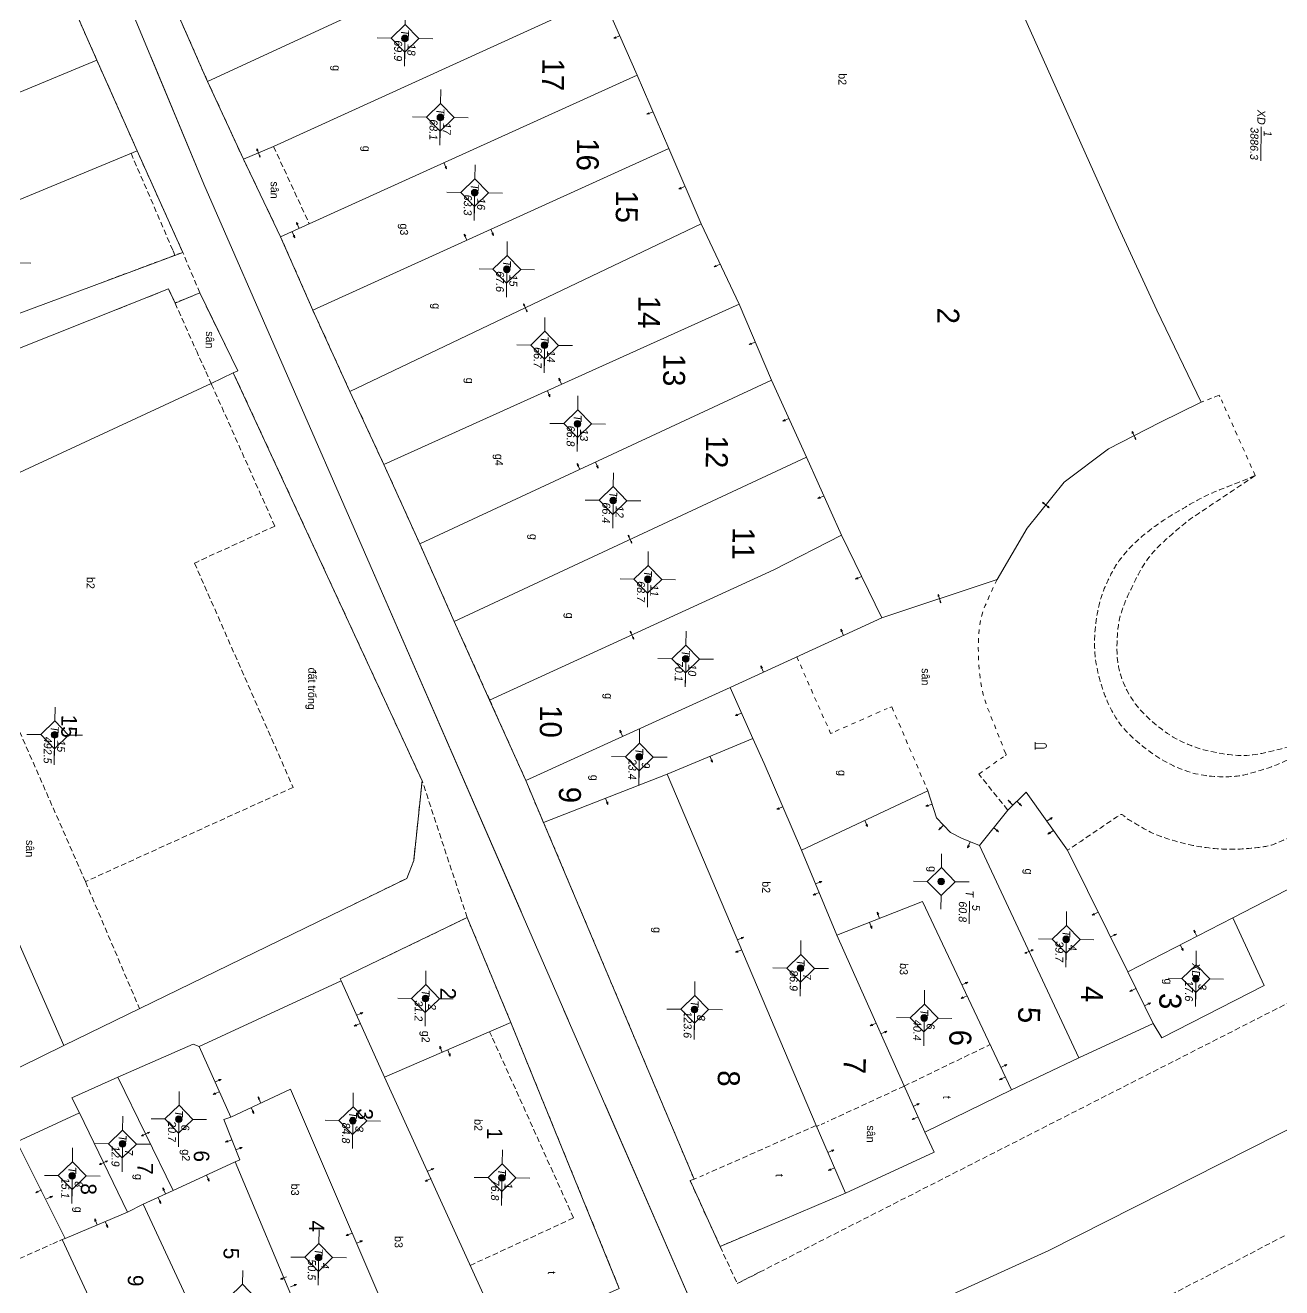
# Model space of a CAD drawing. Extents: x 601689 to 602595, y 1189742 to 1190763.
# Drawn here: x 602321.7 to 602378.2, y 1190007.9 to 1190064.7 of the extents above; entities that cross this region are included whole.
import ezdxf
from ezdxf.enums import TextEntityAlignment as Align

# ---------------------------------------------------------------- set-up
doc = ezdxf.new("R2010")
doc.units = 0
doc.header["$MEASUREMENT"] = 0
doc.linetypes.add('HIDDEN', pattern=[0.375, 0.25, -0.125])
for name, color, linetype in [('10', 250, 'Continuous'), ('11', 7, 'Continuous'), ('13', 7, 'Continuous'), ('14', 7, 'Continuous'), ('15', 7, 'Continuous'), ('16', 7, 'Continuous'), ('18', 7, 'Continuous'), ('22', 7, 'Continuous'), ('46', 7, 'Continuous'), ('53', 7, 'Continuous'), ('57', 7, 'Continuous')]:
    doc.layers.add(name, color=color, linetype=linetype)
doc.layers.get('0').off()
doc.styles.add('TXT', font='vnshx.shx')

# ---------------------------------------------------------------- blocks, each defined once
blk = doc.blocks.new('NH3R')
at = {"layer": '16', "color": 7, "linetype": 'Continuous', "lineweight": 0}
for p, q in [((0, 0), (0.297, -0.005)), ((0.297, -0.005), (0.186, 0.031)), ((0.297, -0.005), (0.189, -0.033))]:
    blk.add_line(p, q, dxfattribs=at)
blk = doc.blocks.new('NH3')
at = {"layer": '16', "color": 7, "linetype": 'Continuous', "lineweight": 0}
for p, q in [((-0.199, -0.002), (-0.113, 0.021)), ((0.197, -0.012), (0.107, 0.015)), ((-0.199, -0.002), (0.197, -0.012)), ((-0.199, -0.002), (-0.116, -0.035)), ((0.197, -0.012), (0.104, -0.027))]:
    blk.add_line(p, q, dxfattribs=at)
blk = doc.blocks.new('*M651651651651')
at = {"layer": '13', "color": 3, "linetype": 'Continuous', "lineweight": 0}
blk.add_line((602824.322, 1190011.806), (602825.342, 1190011.806), dxfattribs=at)
at = {"layer": '13', "color": 3, "linetype": 'Continuous', "lineweight": 0, "style": 'TXT', "oblique": 7.6055}
for s, p in [('1', (602824.472, 1190012.106)), ('76.8', (602824.322, 1190011.506))]:
    blk.add_text(s, height=0.36, dxfattribs=at).set_placement(p, align=Align.MIDDLE_LEFT)
blk.add_text('T', height=0.36, dxfattribs=at).set_placement((602824.125, 1190011.806), align=Align.MIDDLE_RIGHT)
blk = doc.blocks.new('*M652652652652')
at = {"layer": '13', "color": 3, "linetype": 'Continuous', "lineweight": 0}
blk.add_line((602816.309, 1190008.25), (602817.329, 1190008.25), dxfattribs=at)
at = {"layer": '13', "color": 3, "linetype": 'Continuous', "lineweight": 0, "style": 'TXT', "oblique": 7.6055}
blk.add_text('T', height=0.36, dxfattribs=at).set_placement((602816.112, 1190008.25), align=Align.MIDDLE_RIGHT)
for s, p in [('2', (602816.459, 1190008.55)), ('31.2', (602816.309, 1190007.95))]:
    blk.add_text(s, height=0.36, dxfattribs=at).set_placement(p, align=Align.MIDDLE_LEFT)
blk = doc.blocks.new('*M653653653653')
at = {"layer": '13', "color": 3, "linetype": 'Continuous', "lineweight": 0}
blk.add_line((602821.85, 1190005.063), (602822.87, 1190005.063), dxfattribs=at)
at = {"layer": '13', "color": 3, "linetype": 'Continuous', "lineweight": 0, "style": 'TXT', "oblique": 7.6055}
for s, p in [('3', (602822, 1190005.363)), ('84.8', (602821.85, 1190004.763))]:
    blk.add_text(s, height=0.36, dxfattribs=at).set_placement(p, align=Align.MIDDLE_LEFT)
blk.add_text('T', height=0.36, dxfattribs=at).set_placement((602821.653, 1190005.063), align=Align.MIDDLE_RIGHT)
blk = doc.blocks.new('*M654654654654')
at = {"layer": '13', "color": 3, "linetype": 'Continuous', "lineweight": 0}
blk.add_line((602828.027, 1190003.614), (602829.047, 1190003.614), dxfattribs=at)
at = {"layer": '13', "color": 3, "linetype": 'Continuous', "lineweight": 0, "style": 'TXT', "oblique": 7.6055}
blk.add_text('T', height=0.36, dxfattribs=at).set_placement((602827.83, 1190003.614), align=Align.MIDDLE_RIGHT)
for s, p in [('4', (602828.177, 1190003.914)), ('50.5', (602828.027, 1190003.314))]:
    blk.add_text(s, height=0.36, dxfattribs=at).set_placement(p, align=Align.MIDDLE_LEFT)
blk = doc.blocks.new('*M656656656656')
at = {"layer": '13', "color": 3, "linetype": 'Continuous', "lineweight": 0}
blk.add_line((602821.897, 1189997.235), (602822.917, 1189997.235), dxfattribs=at)
at = {"layer": '13', "color": 3, "linetype": 'Continuous', "lineweight": 0, "style": 'TXT', "oblique": 7.6055}
for s, p in [('6', (602822.047, 1189997.535)), ('20.7', (602821.897, 1189996.935))]:
    blk.add_text(s, height=0.36, dxfattribs=at).set_placement(p, align=Align.MIDDLE_LEFT)
blk.add_text('T', height=0.36, dxfattribs=at).set_placement((602821.7, 1189997.235), align=Align.MIDDLE_RIGHT)
blk = doc.blocks.new('*M658658658658')
at = {"layer": '13', "color": 3, "linetype": 'Continuous', "lineweight": 0}
blk.add_line((602823.046, 1189994.716), (602824.066, 1189994.716), dxfattribs=at)
at = {"layer": '13', "color": 3, "linetype": 'Continuous', "lineweight": 0, "style": 'TXT', "oblique": 7.6055}
for s, p in [('7', (602823.196, 1189995.016)), ('12.9', (602823.046, 1189994.416))]:
    blk.add_text(s, height=0.36, dxfattribs=at).set_placement(p, align=Align.MIDDLE_LEFT)
blk.add_text('T', height=0.36, dxfattribs=at).set_placement((602822.849, 1189994.716), align=Align.MIDDLE_RIGHT)
blk = doc.blocks.new('*M659659659659')
at = {"layer": '13', "color": 3, "linetype": 'Continuous', "lineweight": 0}
blk.add_line((602824.512, 1189992.478), (602825.532, 1189992.478), dxfattribs=at)
at = {"layer": '13', "color": 3, "linetype": 'Continuous', "lineweight": 0, "style": 'TXT', "oblique": 7.6055}
for s, p in [('8', (602824.662, 1189992.778)), ('15.1', (602824.512, 1189992.178))]:
    blk.add_text(s, height=0.36, dxfattribs=at).set_placement(p, align=Align.MIDDLE_LEFT)
blk.add_text('T', height=0.36, dxfattribs=at).set_placement((602824.315, 1189992.478), align=Align.MIDDLE_RIGHT)
blk = doc.blocks.new('*M661661661661')
at = {"layer": '13', "color": 3, "linetype": 'Continuous', "lineweight": 0}
blk.add_line((602804.687, 1189991.4), (602805.962, 1189991.4), dxfattribs=at)
at = {"layer": '13', "color": 3, "linetype": 'Continuous', "lineweight": 0, "style": 'TXT', "oblique": 7.6055}
for s, p in [('15', (602804.837, 1189991.7)), ('492.5', (602804.687, 1189991.1))]:
    blk.add_text(s, height=0.36, dxfattribs=at).set_placement(p, align=Align.MIDDLE_LEFT)
blk.add_text('T', height=0.36, dxfattribs=at).set_placement((602804.49, 1189991.4), align=Align.MIDDLE_RIGHT)
blk = doc.blocks.new('CENTRD')
at = {"layer": '11', "linetype": 'Continuous', "lineweight": 0}
h = blk.add_hatch(color=2, dxfattribs=at)
edge = h.paths.add_edge_path()
edge.add_arc((0, 0), 0.15, 0, 360)
at = {"layer": '11', "color": 2, "linetype": 'Continuous', "lineweight": 0}
for p, q in [((0, 1.25), (0, 0.625)), ((0, 0.625), (-0.625, 0)), ((0.625, 0), (0, 0.625)), ((-0.625, 0), (-1.25, 0)), ((-0.625, 0), (0, -0.625)), ((0, -0.625), (0.625, 0)), ((1.25, 0), (0.625, 0)), ((0, -0.625), (0, -1.25))]:
    blk.add_line(p, q, dxfattribs=at)
blk.add_circle((0, 0), 0.15, dxfattribs=at)
blk = doc.blocks.new('BDONG')
at = {"color": 7, "linetype": 'Continuous', "lineweight": 0}
for p, q in [((0, 0), (0, -1.508)), ((0, 0), (2.759, 0)), ((0.342, 0), (0.342, -1.508)), ((0.797, 0), (0.797, -1.508)), ((1.274, 0), (1.274, -1.508)), ((1.73, 0), (1.73, -1.508)), ((1.753, 0), (1.753, -1.508)), ((2.072, 0), (2.072, -1.508)), ((2.759, 0), (2.759, -1.508)), ((0, -0.308), (1.73, -0.308)), ((1.753, -0.308), (2.759, -0.308)), ((0, -0.458), (1.73, -0.458)), ((1.753, -0.458), (2.759, -0.458)), ((0, -0.608), (1.73, -0.608)), ((1.753, -0.608), (2.759, -0.608)), ((0, -0.758), (1.73, -0.758)), ((1.753, -0.758), (2.759, -0.758)), ((0, -0.908), (1.73, -0.908)), ((1.753, -0.908), (2.759, -0.908)), ((0, -1.058), (1.73, -1.058)), ((1.753, -1.058), (2.759, -1.058)), ((0, -1.208), (1.73, -1.208)), ((1.753, -1.208), (2.759, -1.208)), ((0, -1.358), (1.73, -1.358)), ((1.753, -1.358), (2.759, -1.358)), ((0, -1.508), (1.73, -1.508)), ((1.753, -1.508), (2.759, -1.508))]:
    blk.add_line(p, q, dxfattribs=at)
at = {"color": 7, "linetype": 'Continuous', "lineweight": 0, "style": 'TXT'}
blk.add_text('B%%182ng c%%184c th%%246a bi%%213n %%174%%233ng ', height=0.049998, rotation=360, dxfattribs=at).set_placement((0.008, 0.046))
for s, height, p in [('(D%%239ng cho ch%%216nh l%%253 bi%%213n %%174%%233ng)', 0.054, (1.743, 0.05)), ('s%%232 TT', 0.05, (0.21, -0.099)), ('s%%232 hi%%214u', 0.049998, (0.639, -0.104)), ('s%%232 hi%%214u th%%246a', 0.049998, (1.135, -0.103)), ('s%%232 hi%%214u th%%246a', 0.049998, (1.612, -0.107)), ('s%%232 hi%%214u th%%246a b%%225', 0.049998, (2.559, -0.108)), ('s%%232 TT', 0.05, (1.936, -0.114)), ('Th%%246a th%%170m', 0.049998, (0.227, -0.214)), ('Th%%246a th%%170m', 0.049998, (0.63, -0.213)), ('g%%232c c%%241a th%%246a', 0.049998, (1.137, -0.187)), ('Th%%246a b%%225', 0.049998, (1.956, -0.203)), ('(ch%%216 %%174%%184nh s%%232 m%%233t l%%199n)', 0.049998, (2.638, -0.204)), ('l%%169n c%%203n', 0.049998, (1.56, -0.224)), ('m%%237i th%%170m', 0.049998, (1.101, -0.282))]:
    blk.add_text(s, height=height, rotation=360, dxfattribs=at).set_placement(p, align=Align.CENTER)
blk = doc.blocks.new('BANG')
at = {"color": 7, "linetype": 'Continuous', "lineweight": 0, "xscale": 9.999585560760034, "yscale": 9.999585560760034, "rotation": 359.9999199552673}
blk.add_blockref('BDONG', (0, 0), dxfattribs=at)
blk = doc.blocks.new('QA2TD')
at = {"layer": '18', "color": 30, "linetype": 'Continuous', "lineweight": 0}
blk.add_line((-0.16, 0), (0.16, 0), dxfattribs=at)
blk.add_lwpolyline([(-0.1, 0.4), (-0.1, 0), (0.1, 0), (0.1, 0.4)], dxfattribs=at)
for start, end in [(0.024, 180), (359.9882, 0.024)]:
    blk.add_arc((-0.004, 0.402), 0.1, start, end, dxfattribs=at)
blk = doc.blocks.new('*M3133313331333133')
at = {"layer": '13', "color": 3, "linetype": 'Continuous', "lineweight": 0}
blk.add_line((602770.469, 1190044.693), (602771.999, 1190044.693), dxfattribs=at)
at = {"layer": '13', "color": 3, "linetype": 'Continuous', "lineweight": 0, "style": 'TXT', "oblique": 7.6055}
blk.add_text('XD', height=0.36, dxfattribs=at).set_placement((602770.35, 1190044.693), align=Align.MIDDLE_RIGHT)
for s, p in [('1', (602770.619, 1190044.993)), ('3886.3', (602770.469, 1190044.393))]:
    blk.add_text(s, height=0.36, dxfattribs=at).set_placement(p, align=Align.MIDDLE_LEFT)
blk = doc.blocks.new('*M3134313431343134')
at = {"layer": '13', "color": 3, "linetype": 'Continuous', "lineweight": 0}
blk.add_line((602814.91, 1190042.883), (602815.93, 1190042.883), dxfattribs=at)
at = {"layer": '13', "color": 3, "linetype": 'Continuous', "lineweight": 0, "style": 'TXT', "oblique": 7.6055}
blk.add_text('XD', height=0.36, dxfattribs=at).set_placement((602814.791, 1190042.883), align=Align.MIDDLE_RIGHT)
for s, p in [('3', (602815.06, 1190043.183)), ('17.6', (602814.91, 1190042.583))]:
    blk.add_text(s, height=0.36, dxfattribs=at).set_placement(p, align=Align.MIDDLE_LEFT)
blk = doc.blocks.new('*M3135313531353135')
at = {"layer": '13', "color": 3, "linetype": 'Continuous', "lineweight": 0}
blk.add_line((602813.225, 1190037.026), (602814.245, 1190037.026), dxfattribs=at)
at = {"layer": '13', "color": 3, "linetype": 'Continuous', "lineweight": 0, "style": 'TXT', "oblique": 7.6055}
for s, p in [('4', (602813.375, 1190037.326)), ('39.7', (602813.225, 1190036.726))]:
    blk.add_text(s, height=0.36, dxfattribs=at).set_placement(p, align=Align.MIDDLE_LEFT)
blk.add_text('T', height=0.36, dxfattribs=at).set_placement((602813.028, 1190037.026), align=Align.MIDDLE_RIGHT)
blk = doc.blocks.new('*M3136313631363136')
at = {"layer": '13', "color": 3, "linetype": 'Continuous', "lineweight": 0}
blk.add_line((602810.709, 1190031.367), (602811.729, 1190031.367), dxfattribs=at)
at = {"layer": '13', "color": 3, "linetype": 'Continuous', "lineweight": 0, "style": 'TXT', "oblique": 7.6055}
blk.add_text('T', height=0.36, dxfattribs=at).set_placement((602810.512, 1190031.367), align=Align.MIDDLE_RIGHT)
for s, p in [('5', (602810.859, 1190031.667)), ('60.8', (602810.709, 1190031.067))]:
    blk.add_text(s, height=0.36, dxfattribs=at).set_placement(p, align=Align.MIDDLE_LEFT)
blk = doc.blocks.new('*M3137313731373137')
at = {"layer": '13', "color": 3, "linetype": 'Continuous', "lineweight": 0}
blk.add_line((602816.856, 1190030.689), (602817.876, 1190030.689), dxfattribs=at)
at = {"layer": '13', "color": 3, "linetype": 'Continuous', "lineweight": 0, "style": 'TXT', "oblique": 7.6055}
for s, p in [('6', (602817.006, 1190030.989)), ('40.4', (602816.856, 1190030.389))]:
    blk.add_text(s, height=0.36, dxfattribs=at).set_placement(p, align=Align.MIDDLE_LEFT)
blk.add_text('T', height=0.36, dxfattribs=at).set_placement((602816.659, 1190030.689), align=Align.MIDDLE_RIGHT)
blk = doc.blocks.new('*M3138313831383138')
at = {"layer": '13', "color": 3, "linetype": 'Continuous', "lineweight": 0}
blk.add_line((602814.701, 1190025.098), (602815.721, 1190025.098), dxfattribs=at)
at = {"layer": '13', "color": 3, "linetype": 'Continuous', "lineweight": 0, "style": 'TXT', "oblique": 7.6055}
for s, p in [('7', (602814.851, 1190025.398)), ('86.9', (602814.701, 1190024.798))]:
    blk.add_text(s, height=0.36, dxfattribs=at).set_placement(p, align=Align.MIDDLE_LEFT)
blk.add_text('T', height=0.36, dxfattribs=at).set_placement((602814.504, 1190025.098), align=Align.MIDDLE_RIGHT)
blk = doc.blocks.new('*M3140314031403140')
at = {"layer": '13', "color": 3, "linetype": 'Continuous', "lineweight": 0}
blk.add_line((602816.622, 1190020.359), (602817.897, 1190020.359), dxfattribs=at)
at = {"layer": '13', "color": 3, "linetype": 'Continuous', "lineweight": 0, "style": 'TXT', "oblique": 7.6055}
for s, p in [('8', (602816.772, 1190020.659)), ('123.6', (602816.622, 1190020.059))]:
    blk.add_text(s, height=0.36, dxfattribs=at).set_placement(p, align=Align.MIDDLE_LEFT)
blk.add_text('T', height=0.36, dxfattribs=at).set_placement((602816.425, 1190020.359), align=Align.MIDDLE_RIGHT)
blk = doc.blocks.new('*M3141314131413141')
at = {"layer": '13', "color": 3, "linetype": 'Continuous', "lineweight": 0}
blk.add_line((602800.859, 1190019.732), (602801.879, 1190019.732), dxfattribs=at)
at = {"layer": '13', "color": 3, "linetype": 'Continuous', "lineweight": 0, "style": 'TXT', "oblique": 7.6055}
for s, p in [('10', (602801.009, 1190020.032)), ('70.1', (602800.859, 1190019.432))]:
    blk.add_text(s, height=0.36, dxfattribs=at).set_placement(p, align=Align.MIDDLE_LEFT)
blk.add_text('T', height=0.36, dxfattribs=at).set_placement((602800.662, 1190019.732), align=Align.MIDDLE_RIGHT)
blk = doc.blocks.new('*M3142314231423142')
at = {"layer": '13', "color": 3, "linetype": 'Continuous', "lineweight": 0}
blk.add_line((602797.302, 1190017.974), (602798.322, 1190017.974), dxfattribs=at)
at = {"layer": '13', "color": 3, "linetype": 'Continuous', "lineweight": 0, "style": 'TXT', "oblique": 7.6055}
blk.add_text('T', height=0.36, dxfattribs=at).set_placement((602797.105, 1190017.974), align=Align.MIDDLE_RIGHT)
for s, p in [('11', (602797.452, 1190018.274)), ('68.7', (602797.302, 1190017.674))]:
    blk.add_text(s, height=0.36, dxfattribs=at).set_placement(p, align=Align.MIDDLE_LEFT)
blk = doc.blocks.new('*M3143314331433143')
at = {"layer": '13', "color": 3, "linetype": 'Continuous', "lineweight": 0}
blk.add_line((602805.298, 1190017.706), (602806.318, 1190017.706), dxfattribs=at)
at = {"layer": '13', "color": 3, "linetype": 'Continuous', "lineweight": 0, "style": 'TXT', "oblique": 7.6055}
for s, p in [('9', (602805.448, 1190018.006)), ('23.4', (602805.298, 1190017.406))]:
    blk.add_text(s, height=0.36, dxfattribs=at).set_placement(p, align=Align.MIDDLE_LEFT)
blk.add_text('T', height=0.36, dxfattribs=at).set_placement((602805.101, 1190017.706), align=Align.MIDDLE_RIGHT)
blk = doc.blocks.new('*M3144314431443144')
at = {"layer": '13', "color": 3, "linetype": 'Continuous', "lineweight": 0}
blk.add_line((602793.781, 1190016.362), (602794.801, 1190016.362), dxfattribs=at)
at = {"layer": '13', "color": 3, "linetype": 'Continuous', "lineweight": 0, "style": 'TXT', "oblique": 7.6055}
for s, p in [('12', (602793.931, 1190016.662)), ('66.4', (602793.781, 1190016.062))]:
    blk.add_text(s, height=0.36, dxfattribs=at).set_placement(p, align=Align.MIDDLE_LEFT)
blk.add_text('T', height=0.36, dxfattribs=at).set_placement((602793.584, 1190016.362), align=Align.MIDDLE_RIGHT)
blk = doc.blocks.new('*M3145314531453145')
at = {"layer": '13', "color": 3, "linetype": 'Continuous', "lineweight": 0}
blk.add_line((602790.351, 1190014.714), (602791.371, 1190014.714), dxfattribs=at)
at = {"layer": '13', "color": 3, "linetype": 'Continuous', "lineweight": 0, "style": 'TXT', "oblique": 7.6055}
for s, p in [('13', (602790.501, 1190015.014)), ('66.8', (602790.351, 1190014.414))]:
    blk.add_text(s, height=0.36, dxfattribs=at).set_placement(p, align=Align.MIDDLE_LEFT)
blk.add_text('T', height=0.36, dxfattribs=at).set_placement((602790.154, 1190014.714), align=Align.MIDDLE_RIGHT)
blk = doc.blocks.new('*M3146314631463146')
at = {"layer": '13', "color": 3, "linetype": 'Continuous', "lineweight": 0}
blk.add_line((602786.839, 1190013.18), (602787.859, 1190013.18), dxfattribs=at)
at = {"layer": '13', "color": 3, "linetype": 'Continuous', "lineweight": 0, "style": 'TXT', "oblique": 7.6055}
for s, p in [('14', (602786.989, 1190013.48)), ('66.7', (602786.839, 1190012.88))]:
    blk.add_text(s, height=0.36, dxfattribs=at).set_placement(p, align=Align.MIDDLE_LEFT)
blk.add_text('T', height=0.36, dxfattribs=at).set_placement((602786.642, 1190013.18), align=Align.MIDDLE_RIGHT)
blk = doc.blocks.new('*M3147314731473147')
at = {"layer": '13', "color": 3, "linetype": 'Continuous', "lineweight": 0}
blk.add_line((602783.447, 1190011.433), (602784.467, 1190011.433), dxfattribs=at)
at = {"layer": '13', "color": 3, "linetype": 'Continuous', "lineweight": 0, "style": 'TXT', "oblique": 7.6055}
for s, p in [('15', (602783.597, 1190011.733)), ('67.6', (602783.447, 1190011.133))]:
    blk.add_text(s, height=0.36, dxfattribs=at).set_placement(p, align=Align.MIDDLE_LEFT)
blk.add_text('T', height=0.36, dxfattribs=at).set_placement((602783.25, 1190011.433), align=Align.MIDDLE_RIGHT)
blk = doc.blocks.new('*M3148314831483148')
at = {"layer": '13', "color": 3, "linetype": 'Continuous', "lineweight": 0}
blk.add_line((602780.023, 1190009.936), (602781.043, 1190009.936), dxfattribs=at)
at = {"layer": '13', "color": 3, "linetype": 'Continuous', "lineweight": 0, "style": 'TXT', "oblique": 7.6055}
blk.add_text('T', height=0.36, dxfattribs=at).set_placement((602779.826, 1190009.936), align=Align.MIDDLE_RIGHT)
for s, p in [('16', (602780.173, 1190010.236)), ('63.3', (602780.023, 1190009.636))]:
    blk.add_text(s, height=0.36, dxfattribs=at).set_placement(p, align=Align.MIDDLE_LEFT)
blk = doc.blocks.new('*M3149314931493149')
at = {"layer": '13', "color": 3, "linetype": 'Continuous', "lineweight": 0}
blk.add_line((602776.657, 1190008.343), (602777.677, 1190008.343), dxfattribs=at)
at = {"layer": '13', "color": 3, "linetype": 'Continuous', "lineweight": 0, "style": 'TXT', "oblique": 7.6055}
for s, p in [('17', (602776.807, 1190008.643)), ('68.1', (602776.657, 1190008.043))]:
    blk.add_text(s, height=0.36, dxfattribs=at).set_placement(p, align=Align.MIDDLE_LEFT)
blk.add_text('T', height=0.36, dxfattribs=at).set_placement((602776.46, 1190008.343), align=Align.MIDDLE_RIGHT)
blk = doc.blocks.new('*M3150315031503150')
at = {"layer": '13', "color": 3, "linetype": 'Continuous', "lineweight": 0}
blk.add_line((602773.126, 1190006.7), (602774.146, 1190006.7), dxfattribs=at)
at = {"layer": '13', "color": 3, "linetype": 'Continuous', "lineweight": 0, "style": 'TXT', "oblique": 7.6055}
for s, p in [('18', (602773.276, 1190007)), ('69.9', (602773.126, 1190006.4))]:
    blk.add_text(s, height=0.36, dxfattribs=at).set_placement(p, align=Align.MIDDLE_LEFT)
blk.add_text('T', height=0.36, dxfattribs=at).set_placement((602772.929, 1190006.7), align=Align.MIDDLE_RIGHT)

msp = doc.modelspace()

# ---------------------------------------------------------------- linework, layer by layer
at = {"layer": '10', "color": 7, "linetype": 'Continuous', "lineweight": 0}
for p, q in [((602329.903, 1190062.144), (602346.046, 1190069.602)), ((602324.925, 1190063.092), (602323.277, 1190066.835)), ((602329.903, 1190062.144), (602328.361, 1190065.625)), ((602347.656, 1190065.97), (602349.227, 1190062.428)), ((602324.925, 1190063.092), (602310.664, 1190057.198)), ((602326.73, 1190059.027), (602324.925, 1190063.092)), ((602333.187, 1190055.148), (602349.227, 1190062.428)), ((602349.227, 1190062.428), (602350.642, 1190059.119)), ((602331.514, 1190058.641), (602329.903, 1190062.144)), ((602312.619, 1190053.16), (602326.73, 1190059.027)), ((602334.632, 1190051.858), (602350.642, 1190059.119)), ((602350.642, 1190059.119), (602352.095, 1190055.729)), ((602333.187, 1190055.148), (602331.514, 1190058.641)), ((602336.301, 1190048.195), (602352.095, 1190055.729)), ((602352.095, 1190055.729), (602353.816, 1190052.116)), ((602334.632, 1190051.858), (602333.187, 1190055.148)), ((602337.827, 1190044.914), (602353.816, 1190052.116)), ((602353.816, 1190052.116), (602355.26, 1190048.705)), ((602336.301, 1190048.195), (602334.632, 1190051.858)), ((602339.448, 1190041.332), (602355.26, 1190048.705)), ((602355.26, 1190048.705), (602356.833, 1190045.243)), ((602337.827, 1190044.914), (602336.301, 1190048.195)), ((602340.991, 1190037.85), (602356.833, 1190045.243)), ((602356.833, 1190045.243), (602358.414, 1190041.732)), ((602339.448, 1190041.332), (602337.827, 1190044.914)), ((602340.991, 1190037.85), (602339.448, 1190041.332)), ((602358.414, 1190041.732), (602360.233, 1190038.007)), ((602342.581, 1190034.309), (602340.991, 1190037.85)), ((602360.233, 1190038.007), (602353.4, 1190034.88)), ((602353.4, 1190034.88), (602344.212, 1190030.686)), ((602354.418, 1190032.576), (602353.4, 1190034.88)), ((602344.212, 1190030.686), (602342.581, 1190034.309)), ((602350.577, 1190030.978), (602354.418, 1190032.576)), ((602345.017, 1190028.795), (602350.577, 1190030.978)), ((602345.017, 1190028.795), (602344.212, 1190030.686)), ((602369.082, 1190018.204), (602364.613, 1190027.766)), ((602356.62, 1190027.555), (602358.207, 1190023.734)), ((602376.019, 1190024.509), (602371.286, 1190022.084)), ((602362.156, 1190014.869), (602358.207, 1190023.734)), ((602371.286, 1190022.084), (602372.433, 1190019.748)), ((602335.908, 1190021.679), (602329.528, 1190018.717)), ((602335.908, 1190021.679), (602337.859, 1190017.343)), ((602343.543, 1190019.794), (602337.859, 1190017.343)), ((602372.433, 1190019.748), (602369.082, 1190018.204)), ((602320.004, 1190017.087), (602323.438, 1190018.76)), ((602329.528, 1190018.717), (602330.944, 1190015.547)), ((602369.082, 1190018.204), (602366.062, 1190016.765)), ((602325.868, 1190017.347), (602328.348, 1190012.242)), ((602366.062, 1190016.765), (602362.156, 1190014.869)), ((602326.305, 1190011.271), (602324.136, 1190015.731)), ((602323.489, 1190010.089), (602321.523, 1190014.036)), ((602331.146, 1190013.524), (602328.348, 1190012.242)), ((602335.911, 1190002.198), (602331.146, 1190013.524)), ((602328.348, 1190012.242), (602327, 1190011.621)), ((602326.305, 1190011.271), (602323.489, 1190010.089)), ((602327, 1190011.621), (602326.305, 1190011.271)), ((602332.158, 1190000.55), (602327, 1190011.621))]:
    msp.add_line(p, q, dxfattribs=at)
for points in [[(602330.547, 1190117.927), (602331.494, 1190118.415), (602341.066, 1190122.844), (602350.7, 1190127.482), (602360.431, 1190131.929), (602364.54, 1190133.963), (602367.649, 1190127.33), (602368.343, 1190127.66), (602388.284, 1190083.904), (602390.137, 1190084.809), (602396.922, 1190069.935), (602423.554, 1190047.989), (602396.406, 1190034.47), (602384.217, 1190028.737), (602376.019, 1190024.509)], [(602360.233, 1190038.007), (602365.408, 1190039.736), (602366.759, 1190042.038), (602368.427, 1190044.115), (602370.428, 1190045.617), (602372.725, 1190046.795), (602374.597, 1190047.71), (602372.593, 1190051.848), (602370.865, 1190055.581), (602364.684, 1190069.417), (602363.046, 1190073.17), (602361.558, 1190076.301), (602358.416, 1190083.434), (602354.132, 1190094.834), (602342.051, 1190089.628)], [(602331.514, 1190058.641), (602332.873, 1190059.212), (602347.656, 1190065.97)], [(602312.619, 1190053.16), (602314.283, 1190049.117), (602315.098, 1190049.456), (602315.157, 1190049.376), (602328.787, 1190054.448), (602326.73, 1190059.027)], [(602331.053, 1190049.037), (602331.264, 1190049.115), (602329.552, 1190052.628), (602328.436, 1190052.173), (602328.144, 1190052.807), (602319.286, 1190049.279), (602317.646, 1190048.591), (602313.37, 1190046.709)], [(602306.536, 1190037.633), (602330.067, 1190048.551), (602331.053, 1190049.037)], [(602323.438, 1190018.76), (602338.861, 1190026.279), (602339.172, 1190027.095), (602339.551, 1190030.679), (602331.053, 1190049.037)], [(602358.414, 1190041.732), (602355.373, 1190040.164), (602342.581, 1190034.309)], [(602323.438, 1190018.76), (602321.362, 1190023.479), (602315.342, 1190037.392), (602311.8, 1190035.761)], [(602354.418, 1190032.576), (602354.933, 1190031.459), (602356.62, 1190027.555)], [(602358.598, 1190012.128), (602357.27, 1190015.166), (602350.577, 1190030.978)], [(602364.613, 1190027.766), (602363.807, 1190028.097), (602363.321, 1190028.354), (602362.68, 1190029.012), (602362.297, 1190030.228), (602356.62, 1190027.555)], [(602364.613, 1190027.766), (602365.895, 1190029.359), (602366.716, 1190030.167), (602368.58, 1190027.552), (602371.286, 1190022.084)], [(602358.598, 1190012.128), (602352.955, 1190009.725), (602351.605, 1190012.684), (602351.786, 1190012.751), (602345.017, 1190028.795)], [(602358.207, 1190023.734), (602362.049, 1190025.251), (602366.062, 1190016.765)], [(602343.543, 1190019.794), (602341.577, 1190024.521), (602335.859, 1190021.76), (602335.908, 1190021.679)], [(602376.019, 1190024.509), (602377.418, 1190021.47), (602372.815, 1190019.103), (602372.433, 1190019.748)], [(602343.247, 1190005.518), (602348.419, 1190007.837), (602343.543, 1190019.794)], [(602329.528, 1190018.717), (602329.249, 1190018.821), (602325.868, 1190017.347)], [(602325.868, 1190017.347), (602323.796, 1190016.415), (602324.136, 1190015.731)], [(602343.247, 1190005.518), (602343.14, 1190005.749), (602337.859, 1190017.343)], [(602339.174, 1190003.853), (602333.631, 1190016.8), (602330.944, 1190015.547)], [(602324.136, 1190015.731), (602321.319, 1190014.438), (602321.523, 1190014.036)], [(602330.944, 1190015.547), (602330.632, 1190015.431), (602331.348, 1190013.622), (602331.146, 1190013.524)], [(602362.156, 1190014.869), (602362.574, 1190013.973), (602358.598, 1190012.128)], [(602323.489, 1190010.089), (602323.358, 1190010.03), (602328.516, 1189998.939)]]:
    msp.add_lwpolyline(points, dxfattribs=at)
at = {"layer": '14', "color": 6, "linetype": 'HIDDEN', "lineweight": 0}
for p, q in [((602326.458, 1190058.911), (602328.348, 1190054.525)), ((602332.873, 1190059.212), (602334.475, 1190055.731)), ((602328.348, 1190054.515), (602328.435, 1190054.323)), ((602328.436, 1190052.173), (602329.377, 1190050.07)), ((602329.396, 1190050.03), (602329.543, 1190049.708)), ((602329.543, 1190049.708), (602329.698, 1190049.365)), ((602329.688, 1190049.386), (602329.804, 1190049.134)), ((602329.824, 1190049.084), (602329.94, 1190048.833)), ((602329.979, 1190048.752), (602330.008, 1190048.692)), ((602330.008, 1190048.692), (602330.067, 1190048.551)), ((602330.096, 1190048.481), (602330.067, 1190048.551)), ((602332.929, 1190042.131), (602330.096, 1190048.481)), ((602375.401, 1190048.029), (602374.869, 1190047.816)), ((602375.43, 1190047.958), (602375.401, 1190048.029)), ((602374.708, 1190047.749), (602374.597, 1190047.71)), ((602375.567, 1190047.666), (602375.499, 1190047.817)), ((602375.712, 1190047.325), (602375.634, 1190047.505)), ((602375.877, 1190046.963), (602375.799, 1190047.144)), ((602376.042, 1190046.6), (602375.964, 1190046.781)), ((602376.207, 1190046.228), (602376.12, 1190046.419)), ((602376.372, 1190045.865), (602376.284, 1190046.047)), ((602376.536, 1190045.503), (602376.449, 1190045.684)), ((602376.692, 1190045.141), (602376.615, 1190045.322)), ((602376.857, 1190044.769), (602376.779, 1190044.949)), ((602377.022, 1190044.407), (602376.944, 1190044.588)), ((602332.929, 1190042.131), (602329.497, 1190040.558)), ((602329.487, 1190040.549), (602329.315, 1190040.471)), ((602329.315, 1190040.471), (602333.747, 1190030.38)), ((602365.408, 1190039.736), (602365.325, 1190039.557)), ((602365.408, 1190039.736), (602365.387, 1190039.706)), ((602365.077, 1190039.01), (602364.994, 1190038.821)), ((602365.242, 1190039.367), (602365.16, 1190039.189)), ((602324.409, 1190026.137), (602319.153, 1190038.119)), ((602364.662, 1190037.886), (602364.629, 1190037.686)), ((602364.767, 1190038.274), (602364.704, 1190038.075)), ((602364.607, 1190037.486), (602364.584, 1190037.287)), ((602364.571, 1190037.087), (602364.568, 1190036.887)), ((602356.399, 1190036.259), (602356.477, 1190036.078)), ((602364.58, 1190036.297), (602364.578, 1190036.097)), ((602356.564, 1190035.897), (602356.641, 1190035.706)), ((602356.719, 1190035.525), (602356.807, 1190035.343)), ((602364.595, 1190035.896), (602364.612, 1190035.696)), ((602356.884, 1190035.162), (602356.962, 1190034.981)), ((602364.673, 1190035.095), (602364.711, 1190034.905)), ((602357.049, 1190034.8), (602357.126, 1190034.609)), ((602357.204, 1190034.428), (602357.292, 1190034.246)), ((602357.369, 1190034.065), (602357.447, 1190033.885)), ((602360.327, 1190033.865), (602360.468, 1190033.923)), ((602360.588, 1190033.971), (602360.679, 1190034.01)), ((602360.679, 1190034.01), (602360.756, 1190033.809)), ((602364.863, 1190034.322), (602364.92, 1190034.132)), ((602364.987, 1190033.941), (602365.066, 1190033.76)), ((602357.534, 1190033.694), (602357.611, 1190033.513)), ((602357.689, 1190033.331), (602357.776, 1190033.15)), ((602358.857, 1190033.225), (602359.048, 1190033.303)), ((602359.23, 1190033.38), (602359.411, 1190033.467)), ((602359.592, 1190033.545), (602359.773, 1190033.622)), ((602359.964, 1190033.71), (602360.146, 1190033.788)), ((602360.833, 1190033.628), (602360.911, 1190033.447)), ((602360.998, 1190033.265), (602361.075, 1190033.074)), ((602365.133, 1190033.569), (602365.21, 1190033.388)), ((602358.133, 1190032.895), (602358.315, 1190032.982)), ((602358.495, 1190033.06), (602358.676, 1190033.138)), ((602361.153, 1190032.894), (602361.231, 1190032.713)), ((602365.288, 1190033.197), (602365.355, 1190033.016)), ((602365.432, 1190032.825), (602365.5, 1190032.644)), ((602361.309, 1190032.532), (602361.386, 1190032.341)), ((602361.463, 1190032.159), (602361.551, 1190031.978)), ((602365.578, 1190032.453), (602365.655, 1190032.272)), ((602361.628, 1190031.787), (602361.705, 1190031.606)), ((602365.243, 1190031.437), (602365.405, 1190031.555)), ((602365.566, 1190031.663), (602365.698, 1190031.751)), ((602365.722, 1190032.081), (602365.829, 1190031.839)), ((602365.779, 1190031.81), (602365.829, 1190031.839)), ((602361.783, 1190031.425), (602361.861, 1190031.244)), ((602361.938, 1190031.052), (602362.015, 1190030.871)), ((602364.587, 1190030.976), (602364.749, 1190031.095)), ((602365.885, 1190029.369), (602364.587, 1190030.976)), ((602364.911, 1190031.202), (602365.081, 1190031.32)), ((602362.103, 1190030.69), (602362.18, 1190030.51)), ((602333.747, 1190030.38), (602324.409, 1190026.137)), ((602362.238, 1190030.359), (602362.297, 1190030.228)), ((602324.409, 1190026.137), (602326.84, 1190020.424)), ((602342.684, 1190019.166), (602342.587, 1190019.387)), ((602346.362, 1190011.005), (602342.714, 1190019.105)), ((602361.234, 1190016.941), (602364.96, 1190018.74)), ((602364.96, 1190018.74), (602365.101, 1190018.808)), ((602361.234, 1190016.941), (602357.773, 1190015.339)), ((602357.27, 1190015.166), (602352.32, 1190012.983)), ((602357.41, 1190015.174), (602357.289, 1190015.115)), ((602357.662, 1190015.291), (602357.501, 1190015.213)), ((602351.897, 1190012.799), (602351.786, 1190012.751)), ((602352.209, 1190012.935), (602352.048, 1190012.857)), ((602346.362, 1190011.005), (602341.894, 1190008.956)), ((602323.247, 1190009.982), (602323.358, 1190010.03)), ((602320.077, 1190008.556), (602322.865, 1190009.818)), ((602322.935, 1190009.847), (602323.157, 1190009.943)), ((602341.874, 1190008.946), (602341.743, 1190008.888))]:
    msp.add_line(p, q, dxfattribs=at)
for points in [[(602364.913, 1190038.642), (602364.871, 1190038.563), (602364.83, 1190038.463)], [(602364.565, 1190036.687), (602364.564, 1190036.637), (602364.572, 1190036.487)], [(602364.619, 1190035.496), (602364.629, 1190035.476), (602364.646, 1190035.296)], [(602364.758, 1190034.704), (602364.786, 1190034.553), (602364.806, 1190034.513)], [(602357.855, 1190032.969), (602357.922, 1190032.808), (602358.003, 1190032.837)]]:
    msp.add_lwpolyline(points, dxfattribs=at)
for points, knots in [([(602377.022, 1190044.407), (602376.412, 1190044.162), (602375.802, 1190043.916), (602375.192, 1190043.671), (602374.584, 1190043.427), (602374.029, 1190043.072), (602373.459, 1190042.745), (602373.17, 1190042.58), (602372.895, 1190042.4), (602372.621, 1190042.206), (602371.971, 1190041.747), (602371.382, 1190041.225), (602370.899, 1190040.58), (602370.72, 1190040.34), (602370.59, 1190040.083), (602370.458, 1190039.817), (602370.328, 1190039.552), (602370.211, 1190039.297), (602370.118, 1190039.011), (602369.876, 1190038.271), (602369.793, 1190037.52), (602369.797, 1190036.775), (602369.8, 1190036.277), (602369.882, 1190035.78), (602370.016, 1190035.283), (602370.187, 1190034.65), (602370.407, 1190034.076), (602370.752, 1190033.512), (602370.983, 1190033.132), (602371.265, 1190032.835), (602371.599, 1190032.54), (602372.226, 1190031.987), (602372.845, 1190031.544), (602373.631, 1190031.223), (602374.26, 1190030.965), (602374.896, 1190030.862), (602375.536, 1190030.856), (602375.935, 1190030.852), (602376.339, 1190030.876), (602376.738, 1190030.99), (602377.431, 1190031.187), (602378.088, 1190031.397), (602378.708, 1190031.723), (602379.776, 1190032.285), (602380.843, 1190032.847), (602381.911, 1190033.409)], [0, 0, 0, 0, 0.072174, 0.072174, 0.072174, 0.14407, 0.14407, 0.14407, 0.180529, 0.180529, 0.180529, 0.267202, 0.267202, 0.267202, 0.299478, 0.299478, 0.299478, 0.331507, 0.331507, 0.331507, 0.414158, 0.414158, 0.414158, 0.46936, 0.46936, 0.46936, 0.539533, 0.539533, 0.539533, 0.586699, 0.586699, 0.586699, 0.675332, 0.675332, 0.675332, 0.746325, 0.746325, 0.746325, 0.790587, 0.790587, 0.790587, 0.867513, 0.867513, 0.867513, 1, 1, 1, 1]), ([(602377.022, 1190044.407), (602376.107, 1190043.796), (602375.192, 1190043.185), (602374.277, 1190042.574), (602373.826, 1190042.274), (602373.431, 1190041.902), (602373.023, 1190041.542), (602372.743, 1190041.295), (602372.478, 1190041.042), (602372.251, 1190040.742), (602371.906, 1190040.286), (602371.668, 1190039.784), (602371.421, 1190039.273), (602371.249, 1190038.915), (602371.096, 1190038.567), (602370.977, 1190038.179), (602370.854, 1190037.782), (602370.831, 1190037.381), (602370.81, 1190036.981), (602370.78, 1190036.407), (602370.818, 1190035.834), (602371.026, 1190035.258), (602371.373, 1190034.301), (602371.983, 1190033.617), (602372.815, 1190032.994), (602373.505, 1190032.477), (602374.205, 1190032.178), (602374.991, 1190032.004), (602375.715, 1190031.844), (602376.475, 1190031.736), (602377.19, 1190031.884), (602377.868, 1190032.024), (602378.553, 1190032.188), (602379.208, 1190032.426), (602380.109, 1190032.753), (602381.01, 1190033.081), (602381.911, 1190033.409)], [0, 0, 0, 0, 0.135845, 0.135845, 0.135845, 0.202722, 0.202722, 0.202722, 0.248471, 0.248471, 0.248471, 0.317914, 0.317914, 0.317914, 0.366513, 0.366513, 0.366513, 0.416286, 0.416286, 0.416286, 0.487776, 0.487776, 0.487776, 0.606564, 0.606564, 0.606564, 0.704955, 0.704955, 0.704955, 0.795583, 0.795583, 0.795583, 0.881592, 0.881592, 0.881592, 1, 1, 1, 1]), ([(602383.448, 1190030.298), (602381.614, 1190029.483), (602379.78, 1190028.668), (602377.945, 1190027.853), (602377.692, 1190027.74), (602377.409, 1190027.711), (602377.133, 1190027.674), (602376.606, 1190027.606), (602376.076, 1190027.58), (602375.551, 1190027.605), (602374.898, 1190027.637), (602374.25, 1190027.734), (602373.606, 1190027.913), (602373.055, 1190028.065), (602372.52, 1190028.233), (602372.033, 1190028.515), (602371.781, 1190028.66), (602371.531, 1190028.808), (602371.28, 1190028.955), (602371.167, 1190029.02), (602371.05, 1190029.222), (602370.942, 1190029.149), (602370.155, 1190028.617), (602369.367, 1190028.084), (602368.58, 1190027.552)], [0, 0, 0, 0, 0.371623, 0.371623, 0.371623, 0.422966, 0.422966, 0.422966, 0.520635, 0.520635, 0.520635, 0.642198, 0.642198, 0.642198, 0.746101, 0.746101, 0.746101, 0.799958, 0.799958, 0.799958, 0.823994, 0.823994, 0.823994, 1, 1, 1, 1])]:
    msp.add_open_spline(points, degree=3, knots=knots, dxfattribs=at)
at = {"layer": '22', "color": 7, "linetype": 'HIDDEN', "lineweight": 0}
for p, q in [((602324.925, 1190063.092), (602323.277, 1190066.835)), ((602326.73, 1190059.027), (602324.925, 1190063.092)), ((602328.787, 1190054.448), (602326.73, 1190059.027)), ((602328.435, 1190054.323), (602324.947, 1190053.021)), ((602328.787, 1190054.448), (602328.435, 1190054.323)), ((602329.552, 1190052.628), (602328.787, 1190054.448)), ((602329.552, 1190052.628), (602328.787, 1190054.448)), ((602328.144, 1190052.807), (602325.47, 1190051.744)), ((602328.436, 1190052.173), (602328.144, 1190052.807)), ((602329.552, 1190052.628), (602328.436, 1190052.173)), ((602331.264, 1190049.115), (602329.552, 1190052.628)), ((602331.053, 1190049.037), (602331.264, 1190049.115)), ((602339.551, 1190030.679), (602331.053, 1190049.037)), ((602339.172, 1190027.095), (602339.551, 1190030.679)), ((602341.577, 1190024.521), (602339.551, 1190030.679)), ((602341.577, 1190024.521), (602339.551, 1190030.679)), ((602338.861, 1190026.279), (602339.172, 1190027.095)), ((602336.516, 1190025.141), (602338.861, 1190026.279)), ((602341.577, 1190024.521), (602337.571, 1190022.586)), ((602343.543, 1190019.794), (602341.577, 1190024.521)), ((602353.722, 1190008.054), (602385.969, 1190024.483)), ((602348.419, 1190007.837), (602343.543, 1190019.794)), ((602378.676, 1190010.382), (602374.576, 1190008.239)), ((602352.955, 1190009.725), (602353.722, 1190008.054)), ((602352.955, 1190009.725), (602353.722, 1190008.054)), ((602354.709, 1190008.561), (602353.722, 1190008.054)), ((602374.445, 1190008.18), (602360.605, 1190000.99))]:
    msp.add_line(p, q, dxfattribs=at)
for points in [[(602345.016, 1190028.785), (602344.212, 1190030.686), (602342.591, 1190034.309), (602340.991, 1190037.85), (602339.448, 1190041.332), (602337.827, 1190044.914), (602336.301, 1190048.195), (602334.632, 1190051.858), (602333.187, 1190055.148), (602331.514, 1190058.641), (602329.903, 1190062.144), (602328.361, 1190065.625), (602326.758, 1190069.127), (602326.919, 1190069.185), (602324.201, 1190075.213), (602325.106, 1190075.55)], [(602354.736, 1190010.481), (602352.955, 1190009.725), (602351.605, 1190012.684), (602351.786, 1190012.751), (602345.017, 1190028.795)]]:
    msp.add_lwpolyline(points, dxfattribs=at)
at = {"layer": '46', "color": 52, "linetype": 'Continuous', "lineweight": 0}
msp.add_lwpolyline([(602389.707, 1190020.661), (602367.733, 1190009.542), (602353.957, 1190003.27)], dxfattribs=at)
at = {"layer": '57', "color": 172, "linetype": 'Continuous', "lineweight": 0}
for p in [(602345.92, 1190020.362), (602347.763, 1190016.147)]:
    msp.add_line(p, (602353.454, 1190003.088), dxfattribs=at)
for points in [[(602321.435, 1190077.59), (602322.556, 1190074.795), (602329.739, 1190057.516), (602336.952, 1190040.966), (602346.125, 1190019.919)], [(602327.348, 1190063.259), (602329.739, 1190057.516), (602336.952, 1190040.966), (602344.001, 1190024.798)]]:
    msp.add_lwpolyline(points, dxfattribs=at)

# ---------------------------------------------------------------- block references
at = {"color": 7, "linetype": 'Continuous', "lineweight": 0, "rotation": 269.2144660607985}
for p in [(602374.454, 1190061.303), (602325.831, 1190030.678)]:
    msp.add_blockref('BANG', p, dxfattribs=at)
at = {"layer": '11', "color": 2, "linetype": 'Continuous', "lineweight": 0, "rotation": 269.1680420500809}
for p in [(602338.779, 1190064.079), (602340.371, 1190060.525), (602341.915, 1190057.136), (602320.706, 1190053.983), (602343.362, 1190053.691), (602345.059, 1190050.274), (602346.542, 1190046.74), (602348.14, 1190043.286), (602349.701, 1190039.742), (602351.407, 1190036.16), (602323.023, 1190032.744), (602349.317, 1190031.751), (602362.898, 1190026.142), (602368.52, 1190023.544), (602356.572, 1190022.241), (602374.352, 1190021.774), (602339.702, 1190020.878), (602351.805, 1190020.389), (602362.131, 1190020.005), (602328.607, 1190015.451), (602336.435, 1190015.384), (602326.072, 1190014.338), (602323.813, 1190012.905), (602343.141, 1190012.814), (602334.896, 1190009.229), (602331.462, 1190007.398)]:
    msp.add_blockref('CENTRD', p, dxfattribs=at)
at = {"layer": '13', "color": 3, "linetype": 'Continuous', "lineweight": 0, "rotation": 269.1680420500809}
for name, p in [('*M3150315031503150', (-578790.27, 1810052.359)), ('*M3149314931493149', (-578790.27, 1810052.359)), ('*M3133313331333133', (-578789.784, 1810046.343)), ('*M3148314831483148', (-578790.27, 1810052.359)), ('*M3147314731473147', (-578790.27, 1810052.359)), ('*M3146314631463146', (-578790.27, 1810052.359)), ('*M3145314531453145', (-578790.27, 1810052.359)), ('*M3144314431443144', (-578790.27, 1810052.359)), ('*M3142314231423142', (-578790.27, 1810052.359)), ('*M3141314131413141', (-578790.27, 1810052.359)), ('*M661661661661', (-578790.27, 1810052.359)), ('*M3143314331433143', (-578790.27, 1810052.359)), ('*M3136313631363136', (-578788.993, 1810051.554)), ('*M3135313531353135', (-578790.27, 1810052.359)), ('*M3138313831383138', (-578790.27, 1810052.359)), ('*M3134313431343134', (-578790.27, 1810052.359)), ('*M652652652652', (-578790.27, 1810052.359)), ('*M3140314031403140', (-578790.27, 1810052.359)), ('*M3137313731373137', (-578790.27, 1810052.359)), ('*M656656656656', (-578790.27, 1810052.359)), ('*M653653653653', (-578790.27, 1810052.359)), ('*M658658658658', (-578790.27, 1810052.359)), ('*M659659659659', (-578790.27, 1810052.359)), ('*M651651651651', (-578790.27, 1810052.359)), ('*M654654654654', (-578790.27, 1810052.359))]:
    msp.add_blockref(name, p, dxfattribs=at)
at = {"layer": '16', "color": 7, "linetype": 'Continuous', "lineweight": 0}
for name, p, xscale, yscale, rotation in [('NH3R', (602348.442, 1190064.2), 0.9999972832041172, 0.9999972832041172, 203.9297657784916), ('NH3R', (602349.935, 1190060.779), 0.9999978836821396, 0.9999978836821396, 203.1415566433412), ('NH3', (602332.199, 1190058.922), 0.9999981935596232, 0.9999981935596232, 294.5681024114954), ('NH3R', (602340.533, 1190058.488), 1.000002456818293, 1.000002456818293, 294.4189244197965), ('NH3R', (602334.023, 1190055.527), 1.000002456818293, 1.000002456818293, 114.4189244197965), ('NH3R', (602333.7, 1190055.381), 1.000002456818293, 1.000002456818293, 294.4189244197965), ('NH3', (602344.204, 1190051.957), 0.9999976807617216, 0.9999976807617216, 295.4988694291755), ('NH3R', (602354.533, 1190050.415), 1.000002070158834, 1.000002070158834, 202.9383822973357), ('NH3R', (602345.817, 1190048.514), 1.00000189402994, 1.00000189402994, 114.2400115351583), ('NH3R', (602345.183, 1190048.224), 1.00000189402994, 1.00000189402994, 294.2400115351584), ('NH3', (602371.576, 1190046.211), 0.9999989858983804, 0.9999989858983804, 297.1635164876065), ('NH3R', (602346.644, 1190044.683), 0.9999988027107558, 0.9999988027107558, 114.9977110264063), ('NH3R', (602347.348, 1190045.014), 0.9999988027107558, 0.9999988027107558, 294.9977110264064), ('NH3R', (602357.628, 1190043.492), 1.000001430294183, 1.000001430294183, 204.2456207108754), ('NH3', (602367.593, 1190043.076), 1.00000164092253, 1.00000164092253, 141.2209387067298), ('NH3R', (602359.319, 1190039.869), 0.9999980488178692, 0.9999980488178692, 206.0239940280578), ('NH3R', (602355.776, 1190029.507), 1.000001798067059, 1.000001798067059, 203.3623938204643), ('NH3R', (602362.488, 1190029.625), 1.000001726498755, 1.000001726498755, 197.5058799042985), ('NH3R', (602366.118, 1190029.586), 0.9999985667764096, 0.9999985667764096, 134.2142636804963), ('NH3R', (602366.301, 1190029.763), 0.9999985667764096, 0.9999985667764096, 314.2142636804963), ('NH3R', (602359.458, 1190028.886), 1.000001279557247, 1.000001279557247, 295.2005668964379), ('NH3R', (602363.006, 1190028.678), 1.000001862165192, 1.000001862165192, 224.2144521873137), ('NH3R', (602365.244, 1190028.567), 1.00000227318678, 1.00000227318678, 321.5544871061173), ('NH3R', (602357.249, 1190026.037), 0.9999984359884616, 0.9999984359884616, 22.56176803508034), ('NH3R', (602357.413, 1190025.645), 0.9999984359884614, 0.9999984359884614, 202.5617680350803), ('NH3R', (602360.128, 1190024.487), 1.000002309106438, 1.000002309106438, 111.5581470040739), ('NH3R', (602369.963, 1190024.762), 0.9999985785725858, 0.9999985785725858, 206.2745703043441), ('NH3R', (602359.675, 1190024.304), 1.000002309106438, 1.000002309106438, 291.558147004074), ('NH3R', (602353.734, 1190023.525), 1.000002070158834, 1.000002070158834, 22.93838229733575), ('NH3R', (602370.507, 1190023.655), 0.9999985785725864, 0.9999985785725864, 26.27457030434416), ('NH3R', (602353.928, 1190023.072), 1.000002070158834, 1.000002070158834, 202.9383822973357), ('NH3R', (602371.655, 1190021.329), 0.9999985785725858, 0.9999985785725858, 206.2745703043441), ('NH3R', (602372.045, 1190020.554), 0.9999985785725864, 0.9999985785725864, 26.27457030434416), ('NH3R', (602359.973, 1190019.769), 1.000001458472651, 1.000001458472651, 204.0072477771978), ('NH3R', (602360.186, 1190019.296), 1.000001458472651, 1.000001458472651, 24.00724777719782), ('NH3R', (602340.454, 1190018.457), 1.000002662133829, 1.000002662133829, 113.3325403992784), ('NH3R', (602340.706, 1190018.563), 1.000002662133829, 1.000002662133829, 293.3325403992784), ('NH3R', (602330.236, 1190017.126), 1.000002016328122, 1.000002016328122, 24.0789903423059), ('NH3R', (602330.429, 1190016.684), 1.000002016328122, 1.000002016328122, 204.0789903423059), ('NH3R', (602332.293, 1190016.178), 0.9999988027107558, 0.9999988027107558, 114.9977110264063), ('NH3R', (602331.86, 1190015.975), 0.9999988027107558, 0.9999988027107558, 294.9977110264064), ('NH3R', (602330.99, 1190014.526), 0.999998022254774, 0.999998022254774, 201.5631537877333), ('NH3R', (602331.173, 1190014.073), 0.999998022254774, 0.999998022254774, 21.5631537877334), ('NH3', (602325.215, 1190013.496), 1.000001751088502, 1.000001751088502, 25.93450324997071), ('NH3R', (602322.438, 1190012.273), 1.00000237694504, 1.00000237694504, 207.4084431609672), ('NH3R', (602322.653, 1190011.861), 1.00000237694504, 1.00000237694504, 27.40844316096721), ('NH3R', (602324.937, 1190010.69), 1.000002136490409, 1.000002136490409, 112.7650321975789), ('NH3R', (602325.299, 1190010.854), 1.000002136490409, 1.000002136490409, 292.765032197579)]:
    msp.add_blockref(name, p, dxfattribs=dict(at, xscale=xscale, yscale=yscale, rotation=rotation))
for name, p, rotation in [('NH3R', (602351.369, 1190057.419), 203.2133448955379), ('NH3R', (602342.642, 1190055.488), 294.3892027193297), ('NH3R', (602341.566, 1190055.004), 114.3892027193297), ('NH3R', (602352.951, 1190053.917), 205.4571082691167), ('NH3R', (602356.046, 1190046.975), 204.4310944660614), ('NH3', (602348.911, 1190041.552), 295.0095256632975), ('NH3', (602362.825, 1190038.871), 288.4804000470797), ('NH3', (602348.982, 1190037.231), 114.6099940175744), ('NH3R', (602358.502, 1190037.22), 114.5503227552835), ('NH3R', (602354.91, 1190035.569), 114.5503227552835), ('NH3R', (602353.914, 1190033.723), 203.8459667105843), ('NH3R', (602348.569, 1190032.676), 114.5503227552835), ('NH3R', (602352.498, 1190031.783), 292.5739595195838), ('NH3R', (602347.802, 1190029.887), 291.5333746013407), ('NH3R', (602367.648, 1190028.854), 35.47315788421484), ('NH3R', (602367.943, 1190028.44), 215.4731578842149), ('NH3R', (602364.205, 1190027.931), 247.6606801131763), ('NH3R', (602374.397, 1190023.682), 117.1335559956258), ('NH3', (602366.847, 1190022.985), 205.0516478500908), ('NH3R', (602373.652, 1190023.302), 297.1335559956259), ('NH3R', (602363.827, 1190021.496), 25.32000862369323), ('NH3R', (602364.06, 1190021.004), 205.3200086236931), ('NH3R', (602336.607, 1190020.129), 24.68183586377663), ('NH3R', (602336.771, 1190019.758), 204.6818358637765), ('NH3R', (602365.586, 1190017.782), 25.32000862369323), ('NH3R', (602365.791, 1190017.349), 205.3200086236931), ('NH3R', (602361.642, 1190016.026), 25.32000862369323), ('NH3R', (602361.855, 1190015.553), 205.3200086236931), ('NH3', (602327.113, 1190014.789), 25.91660556825884), ('NH3R', (602357.803, 1190013.949), 25.32000862369323), ('NH3R', (602329.848, 1190012.931), 294.6992600274893), ('NH3R', (602339.956, 1190012.774), 204.6818358637765), ('NH3R', (602339.801, 1190013.115), 24.68183586377663), ('NH3R', (602358.103, 1190013.264), 205.3200086236931), ('NH3R', (602328.006, 1190012.087), 114.7412663085574), ('NH3R', (602327.674, 1190011.932), 294.7412663085576), ('NH3R', (602336.402, 1190010.322), 203.1713013686004), ('NH3R', (602336.596, 1190009.869), 23.17130136860042), ('NH3R', (602333.456, 1190008.353), 201.7788356377959), ('NH3R', (602333.629, 1190007.91), 21.77883563779583)]:
    msp.add_blockref(name, p, dxfattribs=dict(at, rotation=rotation))
at = {"layer": '18', "color": 30, "linetype": 'Continuous', "lineweight": 0, "rotation": 269.214199256255}
msp.add_blockref('QA2TD', (602367.125, 1190032.251), dxfattribs=at)

# ---------------------------------------------------------------- texts
at = {"layer": '15', "color": 7, "linetype": 'Continuous', "lineweight": 0, "style": 'TXT'}
for s, p in [('g', (602335.703, 1190062.874)), ('b2', (602358.46, 1190062.512)), ('g', (602337.053, 1190059.246)), ('s%%169n', (602332.921, 1190057.642)), ('g3', (602338.745, 1190055.752)), ('g', (602340.196, 1190052.162)), ('s%%169n', (602330.009, 1190050.901)), ('g', (602341.701, 1190048.811)), ('g4', (602343.013, 1190045.383)), ('g', (602344.564, 1190041.782)), ('b2', (602324.647, 1190039.845)), ('g', (602346.196, 1190038.239)), ('%%174%%202t tr%%232ng', (602334.612, 1190035.768)), ('s%%169n', (602362.202, 1190035.739)), ('g', (602347.946, 1190034.615)), ('g', (602358.449, 1190031.16)), ('g', (602347.306, 1190030.943)), ('s%%169n', (602321.915, 1190028.011)), ('g', (602362.51, 1190026.835)), ('g', (602366.839, 1190026.725)), ('b2', (602355.03, 1190026.157)), ('g', (602350.132, 1190024.094)), ('b3', (602361.22, 1190022.472)), ('g', (602373.112, 1190021.779)), ('g2', (602339.718, 1190019.427)), ('t', (602363.159, 1190016.505)), ('b2', (602342.084, 1190015.454)), ('s%%169n', (602359.74, 1190015.172)), ('g2', (602328.933, 1190014.094)), ('g', (602326.808, 1190012.984)), ('t', (602355.63, 1190012.988)), ('b3', (602333.842, 1190012.547)), ('g', (602324.098, 1190011.511)), ('b3', (602338.501, 1190010.193)), ('t', (602345.389, 1190008.609))]:
    msp.add_text(s, height=0.36, rotation=269.2144, dxfattribs=at).set_placement(p, align=Align.MIDDLE_LEFT)
at = {"layer": '53', "color": 200, "linetype": 'Continuous', "lineweight": 0, "style": 'TXT'}
for s, height, p in [('17', 0.99, (602345.453, 1190063.181)), ('16', 0.99, (602347.014, 1190059.589)), ('15', 0.99, (602348.771, 1190057.245)), ('14', 0.99, (602349.776, 1190052.501)), ('2', 0.99, (602363.22, 1190051.966)), ('13', 0.99, (602350.901, 1190049.895)), ('12', 0.99, (602352.82, 1190046.209)), ('11', 0.99, (602354.013, 1190042.082)), ('10', 0.99, (602345.353, 1190034.08)), ('15', 0.7, (602323.682, 1190033.647)), ('9', 0.99, (602346.203, 1190030.408)), ('2', 0.7, (602340.724, 1190021.363)), ('4', 0.99, (602369.681, 1190021.446)), ('3', 0.99, (602373.207, 1190021.127)), ('5', 0.99, (602366.858, 1190020.504)), ('6', 0.99, (602363.764, 1190019.477)), ('7', 0.99, (602359.016, 1190018.212)), ('8', 0.99, (602353.349, 1190017.65)), ('3', 0.7, (602336.989, 1190015.934)), ('1', 0.7, (602342.818, 1190015.054)), ('6', 0.7, (602329.633, 1190014.045)), ('7', 0.7, (602327.095, 1190013.48)), ('8', 0.7, (602324.553, 1190012.565)), ('4', 0.7, (602334.811, 1190010.893)), ('5', 0.7, (602330.973, 1190009.666)), ('9', 0.7, (602326.666, 1190008.445))]:
    msp.add_text(s, height=height, rotation=269.2144, dxfattribs=at).set_placement(p, align=Align.MIDDLE_LEFT)

doc.saveas('drawing.dxf')
